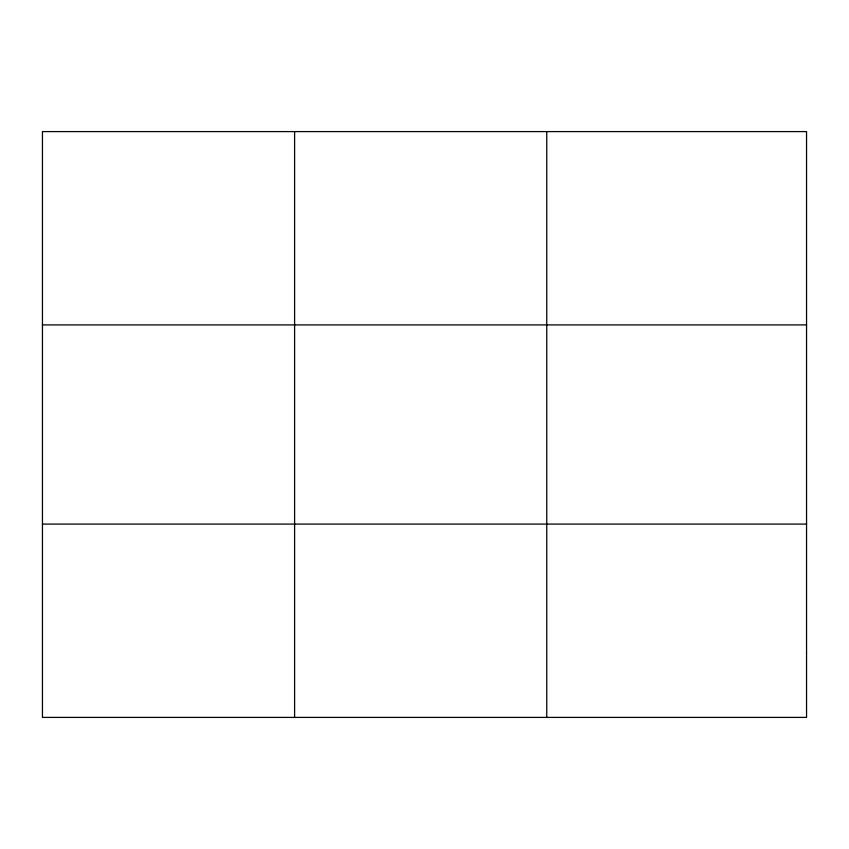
<?xml version="1.0" encoding="UTF-8"?>
<svg xmlns="http://www.w3.org/2000/svg" width="849" height="849" viewBox="0 0 849 849"><rect width="100%" height="100%" fill="white"/><g stroke="black" fill="none" stroke-linecap="round" stroke-linejoin="round"><path stroke-width="1.27" d="M294.603 131.595L294.603 717.405M546.756 131.595L546.756 717.405M42.45 324.912L806.55 324.912M42.45 524.088L806.55 524.088M806.55 652.966L806.55 717.405L42.45 717.405L42.45 131.595L806.55 131.595L806.55 652.966"/></g></svg>
